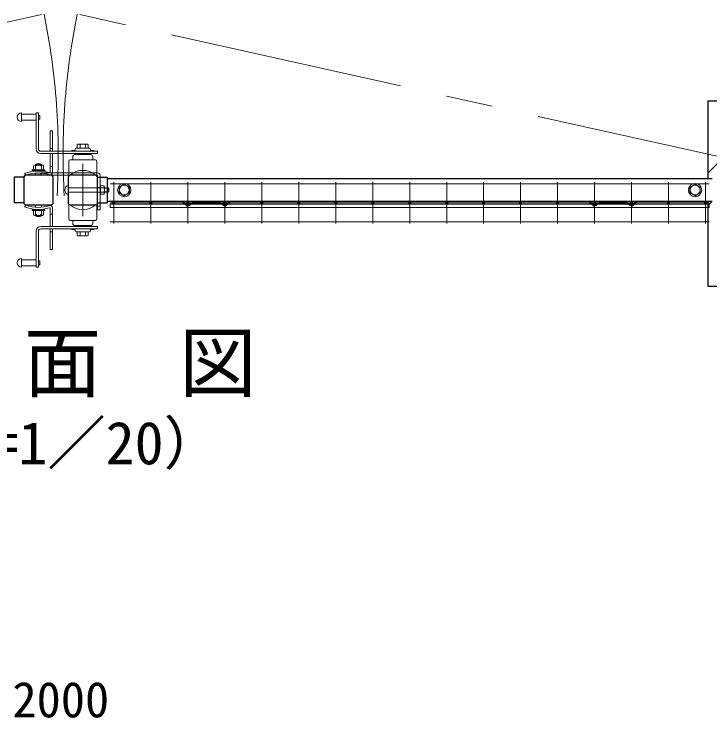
# Model space of a CAD drawing. Units: millimetres, scale not verified. Extents: x -4200 to 4200, y -2970 to 2970.
# Drawn here: x 1133 to 2074, y 1259 to 2211 of the extents above; entities that cross this region are included whole.
import ezdxf
from ezdxf.enums import TextEntityAlignment as Align

# ---------------------------------------------------------------- set-up
doc = ezdxf.new("R2010")
doc.units = ezdxf.units.MM
doc.header["$LTSCALE"] = 10
doc.linetypes.add('USER1', pattern=[50.8, 31.75, -6.35, 6.35, -6.35])
for name, color, linetype, lineweight in [('0-0_D-BMK', 2, 'USER1', 13), ('0-1_D-STR1', 1, 'Continuous', 25), ('0-2_D-STR4', 7, 'Continuous', 25), ('0-4_D-STR3', 3, 'Continuous', 13), ('0-5_D-STR-DIM', 7, 'Continuous', 13), ('0-8_D-STR-TXT', 7, 'Continuous', 13), ('0-9_D-DCR-HCH', 7, 'Continuous', 13), ('0-C_D-STR2', 7, 'Continuous', 13)]:
    doc.layers.add(name, color=color, linetype=linetype, lineweight=lineweight)
doc.styles.add('ＭＳ ゴシック', font='')
doc.styles.get('ＭＳ ゴシック').set_extended_font_data('MS Gothic')

msp = doc.modelspace()

# ---------------------------------------------------------------- linework, layer by layer
at = {"layer": '0-0_D-BMK'}
for p, q in [((240.05, 2004.29), (1173.27, 2211.46)), ((2151.41, 2004.29), (1218.2, 2211.46)), ((1225.74, 1938.04), (1225.74, 2008.84))]:
    msp.add_line(p, q, dxfattribs=at)
for centre, radius, start, end in [((237.71, 2021.12), 954.73, 356.664, 11.49985), ((2153.75, 2021.1), 954.72, 168.49887, 183.33466)]:
    msp.add_arc(centre, radius, start, end, dxfattribs=at)
at = {"layer": '0-1_D-STR1'}
for p, q in [((1145.74, 1990.24), (1145.74, 1956.64)), ((1182.54, 1993.44), (1148.94, 1993.44)), ((1185.74, 1956.64), (1185.74, 1990.24)), ((1205.74, 1990.24), (1205.74, 1956.64)), ((1242.54, 1993.44), (1208.94, 1993.44)), ((1245.67, 1990.89), (1258.74, 1990.89)), ((1245.74, 1956.64), (1245.74, 1990.24)), ((1258.74, 1990.89), (1258.74, 1955.99)), ((1258.73, 1988.94), (2076.73, 1988.94)), ((1145.8, 1955.99), (1132.74, 1955.99)), ((1148.94, 1953.44), (1182.54, 1953.44)), ((1208.94, 1953.44), (1242.54, 1953.44)), ((1245.67, 1955.99), (1258.74, 1955.99)), ((2076.73, 1957.94), (1258.73, 1957.94))]:
    msp.add_line(p, q, dxfattribs=at)
msp.add_lwpolyline([(1145.8, 1990.89), (1132.74, 1990.89), (1132.74, 1955.99)], dxfattribs=at)
for centre, start, end in [((1148.94, 1990.24), 90, 180), ((1182.54, 1990.24), 0, 90), ((1208.94, 1990.24), 90, 180), ((1242.54, 1990.24), 0, 90), ((1148.94, 1956.64), 180, 270), ((1182.54, 1956.64), 270, 0), ((1208.94, 1956.64), 180, 270), ((1242.54, 1956.64), 270, 0)]:
    msp.add_arc(centre, 3.2, start, end, dxfattribs=at)
at = {"layer": '0-2_D-STR4'}
msp.add_lwpolyline([(2070.73, 1957.94), (2070.73, 1843.44), (2320.73, 1843.44), (2320.73, 2093.44), (2070.73, 2093.44), (2070.73, 1988.94)], dxfattribs=at)
at = {"layer": '0-4_D-STR3'}
for p, q in [((1142.74, 2077.94), (1142.74, 2065.94)), ((1162.74, 2075.94), (1142.74, 2075.94)), ((1162.74, 2077.94), (1165.74, 2077.94)), ((1162.74, 2077.94), (1162.74, 2028.94)), ((1165.74, 2077.94), (1165.74, 2028.94)), ((1162.74, 2067.94), (1142.74, 2067.94)), ((1167.74, 2074.44), (1165.74, 2074.44)), ((1167.74, 2069.44), (1165.74, 2069.44)), ((1167.74, 2074.44), (1167.74, 2069.44)), ((1184.73, 2053.44), (1181.73, 2053.44)), ((1181.73, 2025.94), (1181.73, 2053.44)), ((1184.73, 2025.94), (1184.73, 2053.44)), ((1184.73, 2029.44), (1181.73, 2029.44)), ((1215.13, 2028.44), (1215.13, 2027.44)), ((1216.63, 2029.94), (1234.63, 2029.94)), ((1218.13, 2034.74), (1218.13, 2029.94)), ((1218.13, 2029.94), (1233.13, 2029.94)), ((1219.95, 2035.44), (1231.29, 2035.44)), ((1221.88, 2034.74), (1221.88, 2029.94)), ((1229.38, 2034.74), (1229.38, 2029.94)), ((1233.13, 2034.74), (1233.13, 2029.94)), ((1236.13, 2028.44), (1236.13, 2027.44)), ((1168.74, 2025.94), (1245.74, 2025.94)), ((1168.74, 2022.94), (1245.74, 2022.94)), ((1181.73, 2022.94), (1181.73, 1998.06)), ((1184.73, 2022.94), (1184.73, 1996.94)), ((1210.63, 2026.94), (1214.63, 2026.94)), ((1210.63, 2026.94), (1210.63, 2025.94)), ((1214.35, 2021.34), (1215.97, 2022.94)), ((1215.13, 2021.44), (1236.13, 2021.44)), ((1215.97, 2022.94), (1217.03, 2021.87)), ((1216.59, 2021.44), (1217.03, 2021.87)), ((1224.88, 2022.94), (1224.88, 2021.44)), ((1224.88, 2022.94), (1226.38, 2022.94)), ((1226.38, 2022.94), (1226.38, 2021.44)), ((1235.28, 2022.94), (1234.23, 2021.87)), ((1234.67, 2021.44), (1234.23, 2021.87)), ((1236.91, 2021.34), (1235.28, 2022.94)), ((1236.63, 2026.94), (1240.63, 2026.94)), ((1240.63, 2026.94), (1240.63, 2025.94)), ((1245.74, 2025.94), (1245.74, 2022.94)), ((1206.63, 2012.44), (1206.63, 1993.44)), ((1208.63, 2014.44), (1242.63, 2014.44)), ((1212.13, 2018.44), (1212.13, 2014.44)), ((1212.13, 2014.44), (1239.13, 2014.44)), ((1239.13, 2018.44), (1239.13, 2014.44)), ((1244.63, 2012.44), (1244.63, 1993.44)), ((1174.13, 2000.78), (1157.33, 2000.78)), ((1157.33, 2000.78), (1157.33, 1999.18)), ((1158.92, 2005.82), (1158.92, 2000.82)), ((1171.12, 2007.22), (1160.32, 2007.22)), ((1161.72, 2007.82), (1161.72, 2007.21)), ((1161.72, 2007.82), (1169.73, 2007.82)), ((1161.72, 2005.82), (1161.72, 2000.78)), ((1162.22, 2008.16), (1162.22, 2007.21)), ((1169.23, 2008.17), (1169.23, 2007.24)), ((1169.73, 2007.82), (1169.73, 2007.24)), ((1169.73, 2005.82), (1169.73, 2000.78)), ((1172.51, 2005.82), (1172.51, 2000.74)), ((1174.13, 2000.78), (1174.13, 1999.18)), ((1181.73, 2005.44), (1184.73, 2005.44)), ((1148.75, 1993.44), (1146.73, 1995.66)), ((1157.33, 1999.18), (1174.13, 1999.18)), ((1161.72, 1993.44), (1161.72, 1996.25)), ((1168.94, 1996.64), (1245.74, 1996.64)), ((1168.94, 1996.64), (1168.94, 1993.44)), ((1168.94, 1993.44), (1245.74, 1993.44)), ((1169.73, 1993.44), (1169.73, 1996.25)), ((1206.63, 1993.44), (1208.46, 1993.44)), ((1245.74, 1946.64), (1245.74, 1993.44)), ((1281.73, 1981.19), (1274.73, 1977.15)), ((1281.73, 1981.19), (1288.73, 1977.15)), ((2053.73, 1981.19), (2046.73, 1977.15)), ((2053.73, 1981.19), (2060.73, 1977.15)), ((1204.56, 1979.22), (1205.74, 1979.22)), ((1205.74, 1979.22), (1205.74, 1967.67)), ((1205.74, 1976.44), (1248.94, 1976.44)), ((1248.94, 1976.64), (1245.74, 1976.64)), ((1248.94, 1979.94), (1249.64, 1979.94)), ((1248.94, 1966.94), (1248.94, 1979.94)), ((1249.64, 1966.94), (1249.64, 1979.94)), ((1249.64, 1979.22), (1254.05, 1979.22)), ((1249.64, 1976.33), (1254.05, 1976.33)), ((1254.94, 1969.11), (1254.94, 1977.77)), ((1260.04, 1976.44), (1254.94, 1976.44)), ((1260.74, 1975.74), (1254.94, 1975.74)), ((1260.74, 1971.14), (1254.94, 1971.14)), ((1260.04, 1970.44), (1260.04, 1976.44)), ((1260.74, 1975.74), (1260.04, 1976.44)), ((1260.74, 1971.14), (1260.04, 1970.44)), ((1260.74, 1971.14), (1260.74, 1975.74)), ((1274.73, 1977.15), (1274.73, 1969.73)), ((1288.73, 1977.15), (1288.73, 1969.73)), ((2046.73, 1977.15), (2046.73, 1969.73)), ((2060.73, 1977.15), (2060.73, 1969.73)), ((1204.56, 1967.67), (1205.74, 1967.67)), ((1205.74, 1970.44), (1248.94, 1970.44)), ((1248.94, 1966.94), (1249.64, 1966.94)), ((1249.64, 1970.56), (1254.05, 1970.56)), ((1249.64, 1967.67), (1254.05, 1967.67)), ((1260.04, 1970.44), (1254.94, 1970.44)), ((1281.73, 1965.69), (1274.73, 1969.73)), ((1281.73, 1965.69), (1288.73, 1969.73)), ((2053.73, 1965.69), (2046.73, 1969.73)), ((2053.73, 1965.69), (2060.73, 1969.73)), ((1148.75, 1952.94), (1146.73, 1950.72)), ((1161.72, 1953.44), (1161.72, 1950.13)), ((1169.73, 1953.44), (1169.73, 1950.13)), ((1206.63, 1953.44), (1208.46, 1953.44)), ((1206.63, 1934.44), (1206.63, 1953.44)), ((1243.13, 1953.44), (1244.63, 1953.44)), ((1244.63, 1934.44), (1244.63, 1953.44)), ((1361.02, 1956.43), (1362.07, 1957.64)), ((1361.02, 1956.43), (1365.73, 1952.37)), ((1362.07, 1957.64), (1366.78, 1953.58)), ((1370.66, 1955.42), (1368.67, 1953.61)), ((1371.74, 1954.24), (1369.75, 1952.43)), ((1371.74, 1955.84), (1374.24, 1955.84)), ((1371.74, 1954.24), (1413.74, 1954.24)), ((1374.24, 1957.64), (1411.24, 1957.64)), ((1374.24, 1955.84), (1374.24, 1957.64)), ((1411.24, 1955.84), (1374.24, 1955.84)), ((1377.74, 1955.84), (1377.74, 1954.24)), ((1407.74, 1955.84), (1407.74, 1954.24)), ((1411.24, 1955.84), (1411.24, 1957.64)), ((1411.24, 1955.84), (1413.74, 1955.84)), ((1413.74, 1954.24), (1415.72, 1952.43)), ((1414.81, 1955.42), (1416.8, 1953.61)), ((1423.41, 1957.64), (1418.7, 1953.58)), ((1424.45, 1956.43), (1419.74, 1952.37)), ((1424.45, 1956.43), (1423.41, 1957.64)), ((1911.01, 1956.43), (1912.06, 1957.64)), ((1911.01, 1956.43), (1915.72, 1952.37)), ((1912.06, 1957.64), (1916.77, 1953.58)), ((1920.65, 1955.42), (1918.67, 1953.61)), ((1921.73, 1954.24), (1919.74, 1952.43)), ((1921.73, 1955.84), (1924.23, 1955.84)), ((1921.73, 1954.24), (1963.73, 1954.24)), ((1924.23, 1957.64), (1961.23, 1957.64)), ((1924.23, 1955.84), (1924.23, 1957.64)), ((1961.23, 1955.84), (1924.23, 1955.84)), ((1927.73, 1955.84), (1927.73, 1954.24)), ((1957.73, 1955.84), (1957.73, 1954.24)), ((1961.23, 1955.84), (1961.23, 1957.64)), ((1961.23, 1955.84), (1963.73, 1955.84)), ((1963.73, 1954.24), (1965.71, 1952.43)), ((1964.81, 1955.42), (1966.79, 1953.61)), ((1973.4, 1957.64), (1968.69, 1953.58)), ((1974.44, 1956.43), (1969.73, 1952.37)), ((1974.44, 1956.43), (1973.4, 1957.64)), ((1157.33, 1947.2), (1174.13, 1947.2)), ((1158.92, 1940.56), (1158.92, 1945.56)), ((1161.72, 1940.56), (1161.72, 1945.6)), ((1169.73, 1940.56), (1169.73, 1945.6)), ((1172.51, 1940.56), (1172.51, 1945.64)), ((1174.13, 1945.6), (1174.13, 1947.2)), ((1181.73, 1923.94), (1181.73, 1948.32)), ((1184.73, 1923.94), (1184.73, 1949.44)), ((1248.94, 1951.64), (1245.74, 1951.64)), ((1171.12, 1939.15), (1160.32, 1939.15)), ((1161.72, 1938.56), (1161.72, 1939.17)), ((1161.72, 1938.56), (1169.73, 1938.56)), ((1162.22, 1938.22), (1162.22, 1939.17)), ((1169.23, 1938.21), (1169.23, 1939.14)), ((1169.73, 1938.56), (1169.73, 1939.14)), ((1181.73, 1940.94), (1184.73, 1940.94)), ((1168.74, 1923.94), (1245.74, 1923.94)), ((1208.63, 1932.44), (1242.63, 1932.44)), ((1212.13, 1932.44), (1239.13, 1932.44)), ((1212.13, 1928.44), (1212.13, 1932.44)), ((1214.35, 1925.54), (1215.97, 1923.94)), ((1215.13, 1925.44), (1236.13, 1925.44)), ((1215.97, 1923.94), (1217.03, 1925.01)), ((1216.59, 1925.44), (1217.03, 1925.01)), ((1224.88, 1923.94), (1224.88, 1925.44)), ((1224.88, 1923.94), (1226.38, 1923.94)), ((1226.38, 1923.94), (1226.38, 1925.44)), ((1234.67, 1925.44), (1234.23, 1925.01)), ((1235.28, 1923.94), (1234.23, 1925.01)), ((1236.91, 1925.54), (1235.28, 1923.94)), ((1239.13, 1928.44), (1239.13, 1932.44)), ((1245.74, 1920.94), (1245.74, 1923.94)), ((1162.74, 1868.94), (1162.74, 1917.94)), ((1165.74, 1868.94), (1165.74, 1917.94)), ((1168.74, 1920.94), (1245.74, 1920.94)), ((1181.73, 1920.94), (1181.73, 1892.94)), ((1184.73, 1916.94), (1181.73, 1916.94)), ((1184.73, 1920.94), (1184.73, 1892.94)), ((1210.63, 1919.94), (1210.63, 1920.94)), ((1210.63, 1919.94), (1214.63, 1919.94)), ((1215.13, 1918.44), (1215.13, 1919.44)), ((1216.63, 1916.94), (1234.63, 1916.94)), ((1218.13, 1916.94), (1233.13, 1916.94)), ((1218.13, 1912.14), (1218.13, 1916.94)), ((1221.88, 1912.14), (1221.88, 1916.94)), ((1229.38, 1912.14), (1229.38, 1916.94)), ((1233.13, 1912.14), (1233.13, 1916.94)), ((1236.13, 1918.44), (1236.13, 1919.44)), ((1236.63, 1919.94), (1240.63, 1919.94)), ((1240.63, 1919.94), (1240.63, 1920.94)), ((1219.95, 1911.44), (1231.29, 1911.44)), ((1184.73, 1892.94), (1181.73, 1892.94)), ((1142.74, 1868.94), (1142.74, 1880.94)), ((1162.74, 1878.94), (1142.74, 1878.94)), ((1167.74, 1877.44), (1165.74, 1877.44)), ((1167.74, 1872.44), (1167.74, 1877.44)), ((1162.74, 1870.94), (1142.74, 1870.94)), ((1162.74, 1868.94), (1165.74, 1868.94)), ((1167.74, 1872.44), (1165.74, 1872.44))]:
    msp.add_line(p, q, dxfattribs=at)
for points in [[(1245.74, 1946.64), (1248.94, 1946.64), (1248.94, 1993.44)], [(1174.13, 1945.6), (1157.33, 1945.6), (1157.33, 1947.2)]]:
    msp.add_lwpolyline(points, dxfattribs=at)
for centre, radius in [((1281.73, 1973.44), 9), ((2053.73, 1973.44), 9), ((1281.73, 1973.44), 6.71), ((2053.73, 1973.44), 6.71)]:
    msp.add_circle(centre, radius, dxfattribs=at)
for centre, radius, start, end in [((1142.74, 2071.94), 6, 90, 270), ((1168.74, 2028.94), 6, 180, 270), ((1168.74, 2028.94), 3, 180, 270), ((1216.63, 2028.44), 1.5, 90, 180), ((1220, 2032.58), 2.86, 49.03058, 130.96942), ((1225.63, 2025.05), 10.39, 68.85295, 111.14705), ((1231.25, 2032.58), 2.86, 49.04069, 130.95931), ((1234.63, 2028.44), 1.5, 0, 90), ((1215.13, 2018.44), 3, 90, 180), ((1214.63, 2027.44), 0.5, 270, 0), ((1236.63, 2027.44), 0.5, 180, 270), ((1236.13, 2018.44), 3, 0, 90), ((1165.73, 2002.81), 6.41, 51.35253, 128.64959), ((1208.63, 2012.44), 2, 90, 180), ((1242.63, 2012.44), 2, 0, 90), ((1160.32, 2005.82), 1.4, 0.08393, 179.91608), ((1165.73, 2000.81), 6.41, 51.35253, 128.64959), ((1171.12, 2005.84), 1.39, 359.29901, 180.70018), ((1225.79, 1974.06), 26, 48.18801, 131.81207), ((1165.73, 1946.18), 53, 73.87238, 111.00754), ((1165.73, 1946.41), 50, 72.42905, 109.85261), ((1180.73, 1998.06), 1, 253.8728, 0.00001), ((1181.73, 1996.94), 3, 252.42887, 0.00001), ((1245.74, 1993.44), 3.2, 0, 90), ((1208.68, 1973.44), 7.1, 125.5469, 234.4531), ((1253.31, 1977.77), 1.62, 297.07996, 62.92004), ((1249.79, 1973.44), 5.15, 325.92454, 34.07546), ((1253.31, 1969.11), 1.62, 297.07996, 62.92004), ((1165.73, 1999.97), 50, 250.14739, 287.57095), ((1181.73, 1949.44), 3, 359.99999, 107.57113), ((1225.79, 1972.82), 26, 228.18793, 311.81207), ((1367.71, 1954.67), 3.03, 229.26286, 312.38442), ((1367.71, 1954.67), 1.43, 229.26286, 312.38442), ((1371.74, 1954.24), 1.6, 90, 132.38442), ((1413.74, 1954.24), 1.6, 47.61558, 90), ((1417.76, 1954.67), 3.03, 227.61558, 310.73714), ((1417.76, 1954.67), 1.43, 227.61558, 310.73714), ((1917.7, 1954.67), 3.03, 229.26286, 312.38442), ((1917.7, 1954.67), 1.43, 229.26286, 312.38442), ((1921.73, 1954.24), 1.6, 90, 132.38442), ((1963.73, 1954.24), 1.6, 47.61558, 90), ((1967.76, 1954.67), 3.03, 227.61558, 310.73714), ((1967.76, 1954.67), 1.43, 227.61558, 310.73714), ((1165.73, 2000.2), 53, 248.99246, 286.12762), ((1180.73, 1948.32), 1, 359.99999, 106.1272), ((1160.32, 1940.56), 1.4, 180.08392, 359.91607), ((1165.73, 1945.57), 6.41, 231.35041, 308.64747), ((1165.73, 1943.57), 6.41, 231.35041, 308.64747), ((1171.12, 1940.54), 1.39, 179.29982, 0.70099), ((1208.63, 1934.44), 2, 180, 270), ((1242.63, 1934.44), 2, 270, 0), ((1168.74, 1917.94), 6, 90, 180), ((1215.13, 1928.44), 3, 180, 270), ((1236.13, 1928.44), 3, 270, 0), ((1168.74, 1917.94), 3, 90, 180), ((1214.63, 1919.44), 0.5, 0, 90), ((1216.63, 1918.44), 1.5, 180, 270), ((1234.63, 1918.44), 1.5, 270, 0), ((1236.63, 1919.44), 0.5, 90, 180), ((1220, 1914.3), 2.86, 229.03058, 310.96942), ((1225.63, 1921.83), 10.39, 248.85295, 291.14705), ((1231.25, 1914.3), 2.86, 229.04069, 310.95931), ((1142.74, 1874.94), 6, 90, 270)]:
    msp.add_arc(centre, radius, start, end, dxfattribs=at)
at = {"layer": '0-9_D-DCR-HCH'}
for p, q in [((2070.73, 1996.32), (2167.85, 2093.44)), ((2072.73, 1954.13), (2076.54, 1957.94))]:
    msp.add_line(p, q, dxfattribs=at)
at = {"layer": '0-C_D-STR2'}
for p, q in [((2072.74, 1981.92), (1262.74, 1981.92)), ((1267.74, 1984.12), (1267.74, 1928.12)), ((1317.74, 1984.12), (1317.74, 1928.12)), ((1367.74, 1984.12), (1367.74, 1928.12)), ((1417.74, 1984.12), (1417.74, 1928.12)), ((1467.74, 1984.12), (1467.74, 1928.12)), ((1517.74, 1984.12), (1517.74, 1928.12)), ((1567.74, 1984.12), (1567.74, 1928.12)), ((1617.74, 1984.12), (1617.74, 1928.12)), ((1667.74, 1984.12), (1667.74, 1928.12)), ((1717.74, 1984.12), (1717.74, 1928.12)), ((1767.74, 1984.12), (1767.74, 1928.12)), ((1817.74, 1984.12), (1817.74, 1928.12)), ((1867.74, 1984.12), (1867.74, 1928.12)), ((1917.74, 1984.12), (1917.74, 1928.12)), ((1967.74, 1984.12), (1967.74, 1928.12)), ((2017.74, 1984.12), (2017.74, 1928.12)), ((2067.74, 1984.12), (2067.74, 1928.12)), ((2072.73, 1954.34), (1262.73, 1954.34)), ((1262.73, 1949.84), (1262.73, 1954.34)), ((2072.74, 1956.12), (1262.74, 1956.12)), ((2072.73, 1949.84), (2072.73, 1954.34)), ((2072.73, 1949.84), (1262.73, 1949.84)), ((2072.74, 1930.31), (1262.74, 1930.31))]:
    msp.add_line(p, q, dxfattribs=at)
for centre in [(1267.73, 1956.14), (1317.73, 1956.14), (1367.74, 1956.14), (1417.74, 1956.14), (1467.74, 1956.14), (1517.74, 1956.14), (1567.74, 1956.14), (1617.74, 1956.14), (1667.74, 1956.14), (1717.74, 1956.14), (1767.74, 1956.14), (1817.73, 1956.14), (1867.73, 1956.14), (1917.73, 1956.14), (1967.74, 1956.14), (2017.74, 1956.14), (2067.73, 1956.14)]:
    msp.add_circle(centre, 1.8, dxfattribs=at)

# ---------------------------------------------------------------- texts
at = {"layer": '0-5_D-STR-DIM', "style": 'ＭＳ ゴシック'}
msp.add_text('2000', height=48.09, dxfattribs=at).set_placement((1130.48, 1245.67), align=Align.BOTTOM_LEFT)
at = {"layer": '0-8_D-STR-TXT', "style": 'ＭＳ ゴシック'}
for s, height, p in [('平\u3000面\u3000図', 76.98, (935.84, 1678.32)), ('（S=1／20）', 57.7, (981.32, 1585.13))]:
    msp.add_text(s, height=height, dxfattribs=at).set_placement(p, align=Align.BOTTOM_LEFT)

doc.saveas('drawing.dxf')
